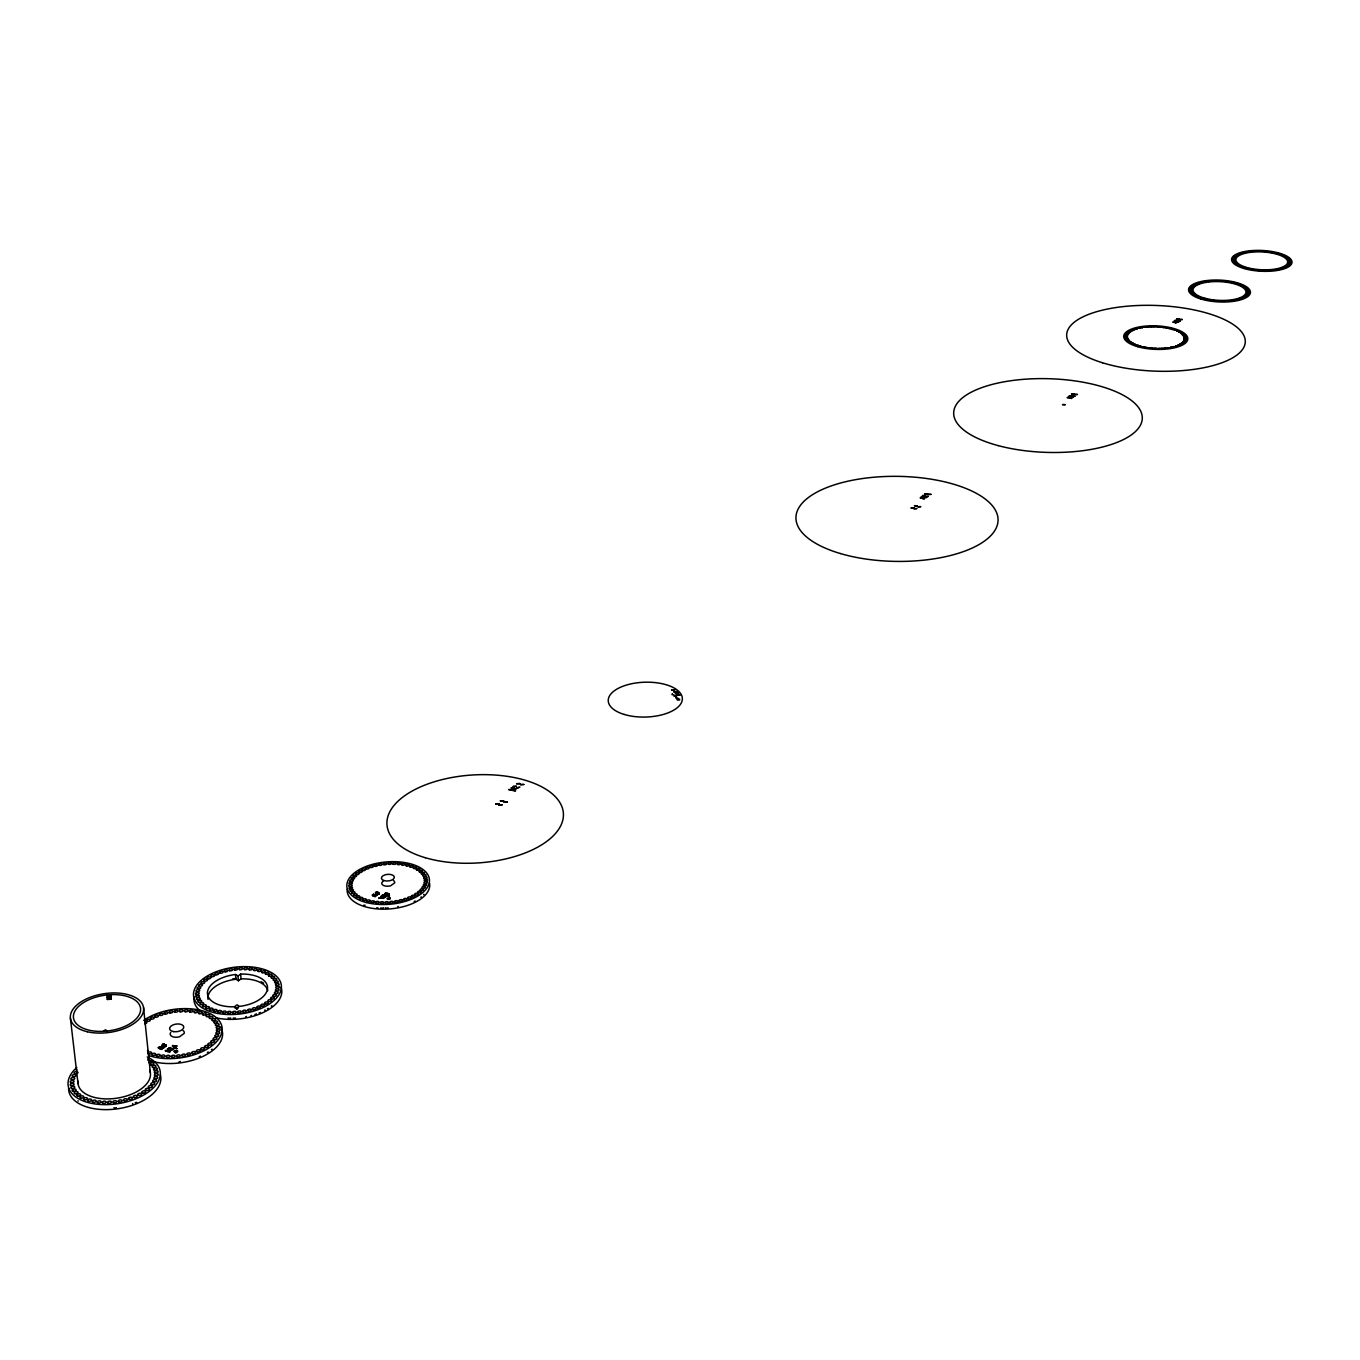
<?xml version="1.0" encoding="UTF-8"?>
<svg xmlns="http://www.w3.org/2000/svg" width="1360" height="1360" viewBox="0 0 1360 1360"><rect width="100%" height="100%" fill="white"/><g stroke="black" fill="none" stroke-linecap="round" stroke-linejoin="round"><path stroke-width="1.5" d="M384.999 893.962C386.665 890.222 390.983 896.563 387.651 894.302L385.084 894.438M922.335 498.44C929.73 500.055 914.855 496.655 922.25 498.27M176.766 1046.027L175.151 1047.795L176.834 1046.078L172.584 1045.551L175.253 1046.707M377.417 892.143L379.083 893.86L377.417 892.143L375.377 893.061L378.386 893.843L377.077 892.075M374.459 896.002C368.016 894.71 379.304 893.452 374.697 896.665M383.265 895.101L383.52 896.325L381.65 896.546L383.639 895.186L384.455 897.566L386.07 895.203L386.971 895.815M166.107 1046.129L162.775 1045.755L163.863 1044.599L165.563 1046.52L166.243 1045.245L162.792 1044.293L162.18 1045.738L164.22 1046.86L163.183 1047.574M381.293 896.308L383.316 898.45L381.089 896.223L382.534 898.331L379.508 897.923M161.874 1047.183C164.05 1050.787 161.075 1045.007 159.222 1048.033M162.367 1048.815C160.072 1046.656 161.007 1048.713 160.718 1049.206M170.731 1049.206L168.623 1048.458M382.228 896.631L382.228 895.339M169.167 1049.359L170.17 1047.625L171.581 1049.393C175.423 1048.016 169.881 1049.988 168.827 1048.73M169.082 1049.444L170.442 1048.118L171.632 1049.784L174.386 1047.829L173.298 1047.863M385.951 895.305L386.937 895.356M376.567 894.37L377.468 894.455L376.516 895.101M174.403 1048.407L173.298 1048.458L174.318 1047.744M170.782 1032.444L170.323 1033.209A7.123 3.842 -7.9 0 0 172.55 1036.677A7.123 3.842 -7.9 0 0 179.486 1036.779L184.161 1033.413A7.123 3.842 -7.9 0 0 183.141 1030.625M1175.72 320.858L1174.989 320.263L1177.335 320.416L1173.867 321.249L1175.686 323.102L1178.355 321.521M374.663 894.693C374.221 897.6 370.668 895.101 373.422 894.2M379.083 893.86L378.471 892.483M1069.606 397.766L1067.124 397.579L1071.68 397.732M1069.708 397.902L1071.714 398.531L1071.119 396.899L1073.601 397.069L1071.544 397.494M159.171 1047.54C162.52 1044.922 154.921 1048.917 160.225 1048.067M386.053 895.968L384.557 896.988L386.223 895.118L386.563 896.07M378.964 898.314L382.517 897.872M165.393 1050.702C176.613 1056.023 162.86 1044.225 169.252 1050.855C172.006 1054.068 164.339 1046.061 169.303 1051.348L165.393 1050.702L169.626 1051.314M512.108 790.075C500.038 788.069 524.229 792.319 512.159 790.313M169.252 1047.897L168.64 1049.325M162.639 1048.135L160.718 1049.274M388.773 899.402C393.975 897.923 381.973 899.623 390.269 898.399M381.123 896.682L382.534 898.331M236.793 1009.409L238.459 1007.641M175.831 1052.64C179.775 1047.999 175.644 1056.176 174.097 1051.127L177.599 1050.787M165.478 1045.976L162.843 1044.888L165.393 1045.245M383.129 881.093L381.803 882.759A6.511 3.332 -4.8 0 0 384.183 885.717A6.511 3.332 -4.8 0 0 390.609 885.802L394.638 882.929A6.511 3.332 -4.8 0 0 393.414 880.532M381.65 896.546L383.282 895.577L384.472 896.648M376.873 893.724L378.981 892.755M373.541 895.271L373.626 896.172M208.046 999.447A30.192 16.116 -7 0 1 232.9 979.693L235.926 979.251L238.442 980.764L241.06 978.86L244.069 978.843A30.192 16.116 -7 0 1 267.767 990.76M238.017 976.004L240.635 974.1L243.644 974.066A30.226 16.082 -7 0 1 267.546 988.091A30.226 16.082 -7 0 1 242.675 1005.924L239.598 1006.366L237.048 1004.819L234.379 1006.774L231.319 1006.808A30.226 16.082 -7 0 1 207.434 992.732A30.226 16.082 -7 0 1 232.475 974.933L235.501 974.491L238.017 976.004L238.442 980.764M384.523 896.529L385.628 895.798M387.192 894.693L387.651 894.302M176.528 1045.925L175.831 1046.282M389.062 893.826L387.277 895.203M389.113 894.268L388.161 893.945M173.366 1049.121L171.343 1050.447L170.561 1048.509M103.224 1031.339L105.4 1029.792L107.304 1031.016A33.864 17.918 -8.5 0 0 140.556 1010.378A33.864 17.918 -8.5 0 0 110.908 994.653L106.743 994.976A33.864 17.918 -8.5 0 0 73.44 1015.597A33.864 17.918 -8.5 0 0 103.139 1031.339L107.389 1031.016M108.698 996.149L110.823 994.653L111.333 999.158L108.97 998.648L108.698 996.149L106.811 994.976L107.321 999.481L111.112 997.169M1175.125 322.456L1172.762 322.167L1174.394 321.844M1175.244 322.575L1178.797 322.065L1178.134 321.351M382.908 898.246L378.93 897.838M160.667 1048.73L161.279 1047.659M165.733 1050.447L165.614 1051.348M672.35 693.617L671.959 694.637L673.761 694.875M676.481 696.388L674.033 696.218L675.087 695.147M676.583 696.966L675.665 697.918L678.028 698.224M374.68 895.169L373.439 895.679M677.994 698.819C673.999 700.128 681.955 700.944 679.167 698.887M177.667 1051.399L174.097 1051.127M235.042 1007.964L238.408 1007.046M387.022 898.11L390.218 897.821M107.321 999.481L111.333 999.158M377.842 893.503L376.04 892.687L377.757 894.387M384.353 897.549L383.622 896.036L384.2 897.515M165.937 1050.379L169.252 1050.855M1174.683 321.725L1176.247 321.521L1175.499 320.926M1070.371 395.981C1076.389 394.026 1064.149 397.953 1070.133 396.049M375.445 892.585L377.196 895.203M381.803 896.172L383.656 896.512M159.766 1048.798L158.253 1047.574M516.919 788.069C527.357 784.261 506.668 792.183 517.089 788.375M107.1 997.475L108.97 998.648M234.991 1007.369L236.742 1008.814M162.911 1045.466L162.792 1044.293M383.945 897.345L383.724 896.291M70.397 1018.164L78.03 1083.648M143.531 1007.522L150.365 1072.785M164.441 1044.174L164.662 1045.347M164.73 1045.755L164.611 1046.724M164.084 1044.106L164.254 1045.194M164.288 1045.67L164.22 1047.455M163.744 1044.072L163.625 1045.041M163.693 1045.466L163.897 1047.676M163.421 1044.106L163.404 1045.058M163.591 1046.622L163.744 1047.727M163.115 1044.174L163.268 1045.755M163.438 1046.673L163.574 1047.727M162.503 1047.489L162.639 1048.458M162.112 1044.888L162.316 1045.908M161.398 1047.132L161.585 1049.308M161.143 1047.149L161.33 1048.152M160.905 1047.217L161.075 1048.169M161.211 1048.509L161.245 1049.444M160.65 1047.302L160.786 1048.254M160.412 1047.421L160.463 1048.441M160.174 1047.591L160.242 1048.628M160.004 1047.693L159.936 1048.832M173.944 1047.591L174.08 1048.645M173.774 1047.591L173.91 1048.696M173.179 1045.721L173.162 1046.35M173.604 1047.642L173.536 1048.628M172.584 1045.551L172.397 1046.197M171.292 1048.084L171.292 1049.954M170.17 1047.625L170.459 1048.866M169.949 1047.642L170.102 1048.73M169.728 1047.693L169.694 1048.781M169.49 1047.778L169.507 1048.883M168.776 1048.254L168.895 1049.427M166.056 1044.888L166.243 1045.925M164.968 1044.99L165.257 1046.639M164.9 1045.772L164.934 1046.707M240.635 974.1L241.06 978.86M235.501 974.491L235.926 979.251M378.131 892.347L378.352 894.302M377.978 892.84L378.063 894.353M377.417 893.435L377.468 894.999M376.771 892.058L376.941 892.976M376.839 893.248L377.043 895.237L376.72 894.285M376.465 892.075L376.686 892.942M376.176 892.143L376.397 894.098M375.904 892.245L376.057 893.962M375.785 894.88L375.87 896.155M375.326 894.71L375.445 896.478M375.105 894.676L375.207 896.58M374.884 894.676L374.867 895.594M374.221 894.829L374.357 895.696M374 894.931L374.085 895.849M373.558 894.251L373.745 896.121M386.733 895.135L386.699 896.019M385.509 893.044L385.424 894.54M385.254 893.18L385.322 894.523M384.438 896.189L384.54 897.549M383.061 895.101L383.197 896.138M382.857 895.118L383.027 896.104M382.636 895.169L382.5 896.223M382.041 895.458L382.143 896.716M381.82 895.628L381.837 896.648M77.996 1072.36A1.989 1.071 -9.2 0 1 75.871 1073.771A1.989 1.071 -9.2 0 1 74.154 1072.615A1.989 1.071 -9.2 0 1 76.874 1071.595M76.84 1070.524A1.972 1.071 -9.2 0 1 76.925 1069.436M147.254 1057.026A46.58 25.432 -8.9 0 1 148.24 1092.131A46.58 25.432 -8.9 0 1 84.966 1101.566A46.58 25.432 -8.9 0 1 76.823 1067.532M148.733 1060.766A1.955 1.071 -8.4 0 1 151.283 1061.446A1.955 1.071 -8.4 0 1 148.954 1062.806M147.645 1058.879A1.955 1.071 -8.4 0 1 147.781 1060.171M149.702 1070.354A36.584 19.975 -8.9 0 1 116.909 1098.183A36.584 19.975 -8.9 0 1 78.03 1081.115M136.731 1102.297A1.989 1.105 -8.8 0 1 135.235 1102.569M132.804 1103.504A1.989 1.105 -8.9 0 1 132.532 1103.793M116.365 1107.635A2.006 1.105 -9.1 0 1 113.951 1107.737M78.336 1101.005A2.006 1.105 -9.4 0 1 77.911 1100.886M160.361 1074.672A46.546 25.466 -8.9 0 1 118.167 1108.706A46.546 25.466 -8.9 0 1 68.578 1088.476M143.735 1020.357A45.339 24.446 -7.9 0 1 206.601 1012.129A45.339 24.446 -7.9 0 1 211.837 1045.925A45.339 24.446 -7.9 0 1 149.209 1055.683M144.755 1021.717A1.921 1.02 -8.1 0 1 146.88 1022.533A1.921 1.02 -8.1 0 1 144.687 1023.774M147.492 1050.464A1.955 1.054 -8.3 0 1 147.628 1051.739M200.379 1056.057A1.938 1.054 -7.8 0 1 199.223 1056.686M180.302 1061.412A1.955 1.071 -8.1 0 1 178.959 1061.888M208.233 1052.011A1.938 1.054 -7.7 0 1 207.366 1052.368M212.041 1049.155A1.938 1.054 -7.6 0 1 211.446 1049.648M220.711 1027.208A45.305 24.497 -7.9 0 1 203.677 1056.04A45.305 24.497 -7.9 0 1 151.249 1061.055M232.662 978.962A31.637 16.881 -7 0 1 236.555 978.401M261.137 981.75A31.637 16.881 -7 0 1 263.602 983.195M281.078 987.326A44.149 23.562 -7 0 1 263.177 1012.537A44.149 23.562 -7 0 1 215.866 1017.807M200.175 1010.82A44.149 23.562 -7 0 1 194.14 996.999M271.881 1005.601A1.887 1.02 -6.7 0 1 271.303 1006.077M230.69 1017.994A1.904 1.02 -7.2 0 1 228.072 1017.926M268.243 1008.355A1.887 1.02 -6.7 0 1 267.41 1008.695M265.03 1009.885A1.887 1.02 -6.8 0 1 264.673 1010.412M256.309 1013.778A1.887 1.02 -6.9 0 1 254.847 1014.543M251.464 1015.291A1.887 1.02 -7 0 1 250.801 1015.733M260.389 1012.469A1.887 1.02 -6.9 0 1 259.08 1012.894M246.381 1016.481A1.904 1.02 -7 0 1 245.633 1016.889M235.501 1018.028A1.904 1.02 -7.2 0 1 233.257 1017.977M377.978 907.851A1.785 0.918 -5 0 1 376.635 907.817M388.195 907.8A1.785 0.918 -4.9 0 1 385.407 907.732M398.191 906.355A1.785 0.918 -4.8 0 1 397.681 906.797M383.588 907.749A1.785 0.918 -5 0 1 380.783 907.868M365.126 905.233A1.785 0.918 -5.1 0 1 363.834 905.114M429.539 883.099A41.412 21.267 -4.8 0 1 389.385 908.956A41.412 21.267 -4.8 0 1 347.191 889.168M423.827 894.251A1.768 0.918 -4.5 0 1 423.64 894.727M421.328 896.869A1.768 0.918 -4.5 0 1 420.801 897.277M415.038 900.932A1.768 0.918 -4.6 0 1 414.154 901.51M1192.329 288.541L1189.949 288.456L1192.329 288.541M1245.896 252.467L1243.584 252.365L1245.896 252.467M1168.376 327.947L1165.945 327.862L1168.376 327.947M1133.492 343.332L1131.027 343.247L1133.492 343.332M1245.76 267.716L1243.431 267.614L1245.76 267.716M1247.018 296.038L1244.621 296.038L1247.018 296.038M1266.806 251.481L1264.511 251.464L1266.806 251.481M1184.458 334.509L1182.01 334.526L1184.458 334.509M1203.532 282.234L1201.169 282.234L1203.532 282.234M1160.42 348.5L1157.938 348.517L1160.42 348.5M930.971 494.36L928.234 494.445L930.971 494.36M1202.869 298.214L1200.472 298.231L1202.869 298.214M1273.181 270.266L1270.835 270.249L1273.181 270.266M928.132 496.4L925.378 496.485L928.132 496.4M926.602 497.488L923.865 497.42L926.602 497.488M927.554 493.731L924.817 493.816L927.554 493.731M1127.78 334.934L1125.332 334.968L1127.78 334.934M923.814 496.791L921.077 496.876L925.106 495.516L922.556 495.465L923.814 496.791M1285.421 256.088L1283.109 256.088L1285.421 256.088M920.635 506.668L917.864 506.753L920.635 506.668M917.269 505.767L914.515 505.716L917.269 505.767M916.708 508.589L913.937 508.691L916.708 508.589M1224.986 281.197L1222.623 281.18L1224.986 281.197M913.937 507.858L911.166 507.943L913.937 507.858M1235.118 260.695L1232.789 260.678L1235.118 260.695M1183.999 342.975L1181.517 342.975L1183.999 342.975M678.606 693.277L675.478 693.481L678.606 693.277M1230.868 300.883L1228.471 300.764L1230.868 300.883M1139.714 328.168L1137.266 328.185L1139.714 328.168M1243.89 286.042L1241.527 286.025L1243.89 286.042M1290.538 263.602L1288.209 263.585L1290.538 263.704M1138.201 345.321L1135.719 345.321L1138.201 345.321M1192.21 290.853L1189.83 290.853L1192.21 290.853M1241.34 253.793L1239.028 253.776L1241.34 253.793M1161.967 327.046L1159.519 327.046L1161.967 327.046M674.713 689.86L671.585 690.03L674.713 689.86M1251.251 269.11L1248.905 269.093L1251.251 269.11M1248.871 293.913L1246.491 293.879L1248.871 293.913M1167.033 348.177L1164.551 348.16L1167.033 348.177M1181.279 332.248L1178.814 332.231L1181.279 332.248M1260.482 251.158L1258.187 251.022L1260.482 251.158M1198.823 283.628L1196.46 283.611L1198.823 283.628M1208.445 299.676L1206.048 299.659L1208.445 299.676M1278.842 269.484L1276.513 269.331L1278.842 269.484M1127.542 337.416L1125.094 337.297L1127.542 337.416M1281.103 254.32L1278.791 254.184L1281.103 254.32M1218.526 280.857L1216.18 280.721L1218.526 280.857M1236.529 262.905L1234.2 262.871L1236.529 262.905M1186.039 340.697L1183.557 340.663L1186.039 340.697M1236.699 300.067L1234.302 300.033L1236.699 300.067M1134.767 329.664L1132.319 329.647L1134.767 329.664M1143.896 346.885L1141.397 346.851L1143.896 346.885M1239.521 284.172L1237.141 284.138L1239.521 284.172M1290.861 261.443L1288.515 261.375L1290.861 261.443M1193.587 293.182L1191.207 293.029L1193.587 293.182M1257.354 270.079L1255.025 269.909L1257.354 270.079M1155.286 326.706L1152.838 326.672L1155.286 326.706M1237.889 255.493L1235.56 255.459L1237.889 255.493M1173.119 347.293L1170.62 347.259L1173.119 347.293M1249.262 291.635L1246.882 291.584L1249.262 291.635M1176.842 330.259L1174.411 330.089L1176.842 330.259M1214.667 300.696L1212.287 300.526L1214.667 300.696M1128.851 339.915L1126.369 339.881L1128.851 339.915M1195.236 285.413L1192.856 285.362L1195.236 285.413M1254.294 251.345L1251.999 251.175L1254.294 251.345M1283.67 268.243L1281.324 268.175L1283.67 268.243M1186.549 338.249L1184.084 338.181L1186.549 338.249M1239.317 265.03L1237.005 264.86L1239.317 265.03M1275.85 252.892L1273.555 252.722L1275.85 252.892M1212.168 281.044L1209.788 280.993L1212.168 281.044M1241.68 298.775L1239.317 298.588L1241.68 298.775M1150.288 347.973L1147.789 347.905L1150.288 347.973M523.821 784.482L520.523 784.618L523.821 784.482M519.945 783.581L516.63 783.717L519.945 783.581M514.471 787.95L511.156 788.069L514.471 787.95M516.494 786.335L513.179 786.471L516.494 786.335M1130.959 331.585L1128.494 331.534L1130.959 331.585M507.416 802.077L504.067 802.213L507.416 802.077M502.078 804.848L498.729 804.984L502.078 804.848M503.676 800.802L500.344 800.938L503.676 800.802M499.001 803.794L495.652 803.913L499.001 803.794M1196.375 295.409L1193.995 295.222L1196.375 295.409M1234.183 282.676L1231.837 282.489L1234.183 282.676M1289.705 259.233L1287.41 259.063L1289.705 259.233M1263.763 270.555L1261.434 270.368L1263.763 270.555M1148.707 326.91L1146.242 326.842L1148.707 326.91M1178.355 345.899L1175.856 345.831L1178.355 345.899M1235.73 257.482L1233.384 257.397L1235.73 257.482M1248.174 289.34L1245.777 289.255L1248.174 289.34M1221.212 301.189L1218.798 301.121L1221.212 301.189M1131.605 342.295L1129.123 342.227L1131.605 342.295M1171.402 328.644L1168.954 328.559L1171.402 328.644M1192.941 287.487L1190.595 287.3L1192.941 287.487M1287.41 266.611L1285.064 266.526L1287.41 266.611M1248.531 252.008L1246.202 251.923L1248.531 252.008M679.83 695.249L676.685 695.266L679.83 695.249M1185.529 335.784L1183.064 335.699L1185.529 335.784M1243.346 266.934L1241.034 266.73L1243.346 266.934M1157.037 348.5L1154.572 348.296L1157.037 348.5M1245.573 297.075L1243.193 296.871L1245.573 297.075M1206.252 281.758L1203.872 281.673L1206.252 281.758M1269.934 251.872L1267.639 251.668L1269.934 251.872M1128.477 333.795L1126.012 333.727L1128.477 333.795M676.889 691.594L673.795 691.781L676.889 691.594M1200.438 297.398L1198.024 297.296L1200.438 297.398M1065.135 404.685L1062.551 404.6L1065.135 404.685M1270.121 270.521L1267.809 270.317L1270.121 270.521M1228.165 281.605L1225.785 281.503L1228.165 281.605M1182.452 344.08L1180.004 343.859L1182.452 344.08M1287.189 257.142L1284.843 257.023L1287.189 257.142M1142.536 327.658L1140.088 327.556L1142.536 327.658M1234.965 259.624L1232.619 259.539L1234.965 259.624M1135.719 344.437L1133.22 344.335L1135.719 344.437M1227.723 301.172L1225.36 300.951L1227.723 301.172M1245.658 287.13L1243.312 286.909L1245.658 287.13M1165.231 327.488L1162.8 327.505L1165.231 327.488M1192.091 289.748L1189.694 289.646L1192.091 289.748M1289.858 264.707L1287.512 264.588L1289.858 264.707M1163.786 348.466L1161.287 348.347L1163.786 348.466M1243.499 253.13L1241.204 253.13L1243.499 253.13M1183.047 333.404L1180.565 333.285L1183.047 333.404M1248.412 268.515L1246.066 268.396L1248.412 268.515M1248.14 295.052L1245.76 295.052L1248.14 295.052M1127.474 336.226L1125.043 336.226L1127.474 336.226M1198.738 282.71L1201.067 282.931L1198.738 282.71M1205.555 299.064L1203.192 299.047L1205.555 299.064M1263.661 251.311L1261.332 251.192L1263.661 251.311M1185.206 341.921L1182.724 341.785L1185.206 341.921M1276.105 269.977L1273.776 269.96L1276.105 269.977M1221.773 281.01L1219.427 280.993L1221.773 281.01M1137.113 328.916L1134.665 328.797L1137.113 328.916M1283.398 255.221L1281.069 255.085L1283.398 255.221M1140.938 346.222L1138.456 346.086L1140.938 346.222M1235.645 261.851L1233.333 261.834L1235.645 261.851M1233.877 300.594L1231.497 300.577L1233.877 300.594M1241.85 285.124L1239.47 284.988L1241.85 285.124M1156.238 326.621L1158.635 326.859L1156.238 326.621M1192.72 292.077L1190.357 292.06L1192.72 292.077M1170.161 347.871L1167.679 347.718L1170.161 347.871M1290.878 262.582L1288.549 262.446L1290.878 262.582M1254.243 269.705L1251.914 269.671L1254.243 269.705M1179.205 331.262L1176.74 331.126L1179.205 331.262M1239.47 254.66L1237.158 254.626L1239.47 254.66M1249.262 292.842L1246.865 292.689L1249.262 292.842M1125.604 338.47L1128.001 338.725L1125.604 338.47M1211.488 300.305L1209.091 300.152L1211.488 300.305M1196.868 284.529L1194.505 284.393L1196.868 284.529M1186.481 339.541L1184.016 339.371L1186.481 339.541M1257.354 251.243L1255.059 251.192L1257.354 251.243M1281.392 268.957L1279.046 268.906L1281.392 268.957M1144.593 347.276L1147.024 347.548L1144.593 347.276M1132.71 330.633L1130.245 330.48L1132.71 330.633M1215.313 280.942L1212.95 280.789L1215.313 280.942M1236.971 299.251L1239.317 299.523L1236.971 299.251M1180.055 321.096L1177.624 320.943L1180.055 321.096M1182.265 319.515L1179.851 319.481L1182.265 319.515M1237.753 264.044L1235.441 263.993L1237.753 264.044M1179.154 319.022L1176.723 318.869L1179.154 319.022M1278.57 253.606L1276.275 253.555L1278.57 253.606M1194.794 294.372L1192.431 294.321L1194.794 294.372M1151.954 326.791L1149.523 326.621L1151.954 326.791M1236.954 283.424L1234.591 283.271L1236.954 283.424M1175.856 346.715L1173.391 346.664L1175.856 346.715M1288.192 260.117L1290.453 260.389L1288.192 260.117M1260.55 270.436L1258.204 270.368L1260.55 270.436M1077.392 394.485L1074.842 394.434L1077.392 394.485M1074.145 393.941L1071.578 393.754L1074.145 393.941M1074.927 396.253L1072.377 396.202L1074.927 396.253M1127.644 340.901L1130.041 341.19L1127.797 340.799M1174.224 329.46L1171.793 329.392L1174.224 329.46M1234.37 256.241L1236.631 256.513L1234.37 256.241M1248.905 290.53L1246.508 290.36L1248.905 290.53M1217.914 301.07L1215.534 301.002L1217.914 301.07M1193.91 286.467L1191.547 286.297L1193.91 286.467M1183.846 336.77L1186.226 337.076L1183.846 336.77M1153.62 348.364L1151.138 348.177L1153.62 348.364M1283.415 267.24L1285.693 267.529L1283.415 267.24M1251.336 251.668L1249.024 251.498L1251.336 251.668M1129.531 332.724L1127.083 332.656L1129.531 332.724M1243.771 298.027L1241.391 297.942L1243.771 298.027M1241.187 266.067L1238.858 265.88L1241.187 266.067M1206.847 281.112L1209.125 281.401L1206.847 281.112M1272.943 252.382L1270.648 252.297L1272.943 252.382M1198.245 296.48L1195.848 296.293L1198.245 296.48M1180.548 345.1L1178.066 344.896L1180.548 345.1M1143.182 326.961L1145.545 327.267L1143.182 326.961M1228.947 281.843L1231.242 282.132L1228.947 281.843M1266.959 270.657L1264.63 270.555L1266.959 270.657M1288.6 258.213L1286.288 258.026L1288.6 258.213M1224.493 301.308L1222.096 301.206L1224.493 301.308M1232.908 258.298L1235.152 258.587L1232.908 258.298M1247.069 288.269L1244.706 288.167L1247.069 288.269M388.008 895.73L389.453 895.968L388.008 895.73M1288.787 265.744L1286.458 265.642L1288.787 265.744M175.44 1048.356L176.987 1048.645L175.44 1048.356M71.026 1082.628A1.989 1.088 -9.3 0 0 74.086 1081.438A1.989 1.088 -9.3 0 0 71.247 1080.724A1.989 1.088 -9.3 0 0 71.026 1082.628M71.247 1085.62A1.989 1.088 -9.4 0 0 74.086 1084.243A1.989 1.088 -9.4 0 0 71.026 1083.75A1.989 1.088 -9.4 0 0 71.247 1085.62M73.032 1076.644A1.989 1.071 -9.3 0 0 76.058 1075.437A1.989 1.071 -9.3 0 0 73.202 1074.757A1.989 1.071 -9.3 0 0 73.032 1076.644M71.927 1079.687A1.989 1.071 -9.3 0 0 74.749 1078.293A1.989 1.071 -9.3 0 0 71.672 1077.834A1.989 1.071 -9.3 0 0 71.927 1079.687M71.689 1088.425A1.989 1.088 -9.4 0 0 74.766 1087.252A1.989 1.088 -9.4 0 0 71.927 1086.504A1.989 1.088 -9.4 0 0 71.689 1088.425M154.377 1070.099A1.972 1.071 -8.4 0 0 157.386 1068.943A1.972 1.071 -8.4 0 0 154.547 1068.212A1.972 1.071 -8.4 0 0 154.377 1070.099M150.892 1064.965A1.955 1.071 -8.4 0 0 153.918 1063.826A1.955 1.071 -8.4 0 0 151.096 1063.078A1.955 1.071 -8.4 0 0 150.892 1064.965M154.955 1072.853A1.972 1.071 -8.4 0 0 158.134 1071.901A1.972 1.071 -8.4 0 0 155.55 1070.949A1.972 1.071 -8.4 0 0 154.955 1072.853M74.97 1093.678A2.006 1.088 -9.4 0 0 78.064 1092.505A2.006 1.088 -9.4 0 0 75.242 1091.74A2.006 1.088 -9.4 0 0 74.97 1093.678M153.17 1067.481A1.955 1.071 -8.4 0 0 155.958 1066.155A1.955 1.071 -8.4 0 0 152.915 1065.645A1.955 1.071 -8.4 0 0 153.17 1067.481M73.236 1091.196A2.006 1.088 -9.4 0 0 76.109 1089.819A2.006 1.088 -9.4 0 0 73.049 1089.309A2.006 1.088 -9.4 0 0 73.236 1091.196M77.758 1096.041A2.006 1.088 -9.4 0 0 80.665 1094.681A2.006 1.088 -9.4 0 0 77.605 1094.137A2.006 1.088 -9.4 0 0 77.758 1096.041M103.207 1103.385A2.006 1.105 -9.2 0 0 106.165 1102.059A2.006 1.105 -9.2 0 0 103.139 1101.464A2.006 1.105 -9.2 0 0 103.207 1103.385M97.886 1102.994A2.006 1.105 -9.2 0 0 101.031 1101.872A2.006 1.105 -9.2 0 0 98.26 1101.039A2.006 1.105 -9.2 0 0 97.886 1102.994M84.575 1099.832A2.006 1.105 -9.3 0 0 87.499 1098.489A2.006 1.105 -9.3 0 0 84.456 1097.928A2.006 1.105 -9.3 0 0 84.575 1099.832M93.245 1102.348A2.006 1.105 -9.3 0 0 96.186 1101.005A2.006 1.105 -9.3 0 0 93.16 1100.427A2.006 1.105 -9.3 0 0 93.245 1102.348M88.502 1101.209A2.006 1.105 -9.3 0 0 91.63 1100.07A2.006 1.105 -9.3 0 0 88.842 1099.254A2.006 1.105 -9.3 0 0 88.502 1101.209M80.699 1098.03A2.006 1.105 -9.4 0 0 83.81 1096.874A2.006 1.105 -9.4 0 0 81.005 1096.092A2.006 1.105 -9.4 0 0 80.699 1098.03M155.295 1075.845A1.972 1.088 -8.4 0 0 158.287 1074.655A1.972 1.088 -8.4 0 0 155.414 1073.941A1.972 1.088 -8.4 0 0 155.295 1075.845M154.547 1078.769A1.972 1.088 -8.4 0 0 157.726 1077.783A1.972 1.088 -8.4 0 0 155.108 1076.848A1.972 1.088 -8.4 0 0 154.547 1078.769M153.561 1081.829A1.972 1.088 -8.5 0 0 156.553 1080.622A1.972 1.088 -8.5 0 0 153.663 1079.925A1.972 1.088 -8.5 0 0 153.561 1081.829M151.521 1084.736A1.972 1.088 -8.5 0 0 154.7 1083.733A1.972 1.088 -8.5 0 0 152.048 1082.798A1.972 1.088 -8.5 0 0 151.521 1084.736M149.277 1087.694A1.989 1.088 -8.6 0 0 152.269 1086.453A1.989 1.088 -8.6 0 0 149.345 1085.773A1.989 1.088 -8.6 0 0 149.277 1087.694M146.047 1090.397A1.989 1.088 -8.6 0 0 149.226 1089.36A1.989 1.088 -8.6 0 0 146.54 1088.442A1.989 1.088 -8.6 0 0 146.047 1090.397M108.256 1103.283A2.006 1.105 -9.1 0 0 111.418 1102.161A2.006 1.105 -9.1 0 0 108.647 1101.311A2.006 1.105 -9.1 0 0 108.256 1103.283M113.815 1102.892A2.006 1.105 -9.1 0 0 116.773 1101.583A2.006 1.105 -9.1 0 0 113.781 1100.971A2.006 1.105 -9.1 0 0 113.815 1102.892M118.932 1102.025A2.006 1.105 -9 0 0 122.094 1100.92A2.006 1.105 -9 0 0 119.357 1100.07A2.006 1.105 -9 0 0 118.932 1102.025M124.389 1100.903A2.006 1.105 -8.9 0 0 127.347 1099.611A2.006 1.105 -8.9 0 0 124.372 1098.982A2.006 1.105 -8.9 0 0 124.389 1100.903M129.217 1099.322A2.006 1.105 -8.9 0 0 132.396 1098.251A2.006 1.105 -8.9 0 0 129.676 1097.367A2.006 1.105 -8.9 0 0 129.217 1099.322M134.232 1097.537A1.989 1.105 -8.8 0 0 137.19 1096.262A1.989 1.105 -8.8 0 0 134.232 1095.616A1.989 1.105 -8.8 0 0 134.232 1097.537M138.448 1095.361A1.989 1.105 -8.7 0 0 141.627 1094.307A1.989 1.105 -8.7 0 0 138.924 1093.406A1.989 1.105 -8.7 0 0 138.448 1095.361M142.698 1093.049A1.989 1.105 -8.7 0 0 145.673 1091.791A1.989 1.105 -8.7 0 0 142.732 1091.128A1.989 1.105 -8.7 0 0 142.698 1093.049M87.312 1031.747A36.941 19.533 -8.5 0 0 143.616 1009.987A36.941 19.533 -8.5 0 0 90.049 997.373A36.941 19.533 -8.5 0 0 87.312 1031.747M212.636 1020.646A1.904 1.02 -7.4 0 0 215.56 1019.558A1.904 1.02 -7.4 0 0 212.789 1018.844A1.904 1.02 -7.4 0 0 212.636 1020.646M214.506 1022.958A1.904 1.037 -7.4 0 0 217.6 1022.057A1.904 1.037 -7.4 0 0 215.067 1021.139A1.904 1.037 -7.4 0 0 214.506 1022.958M209.797 1018.436A1.904 1.02 -7.4 0 0 212.891 1017.552A1.904 1.02 -7.4 0 0 210.392 1016.634A1.904 1.02 -7.4 0 0 209.797 1018.436M201.365 1049.75A1.938 1.054 -7.7 0 0 204.425 1048.73A1.938 1.054 -7.7 0 0 201.756 1047.88A1.938 1.054 -7.7 0 0 201.365 1049.75M197.285 1051.841A1.938 1.054 -7.8 0 0 200.158 1050.617A1.938 1.054 -7.8 0 0 197.234 1049.988A1.938 1.054 -7.8 0 0 197.285 1051.841M187.765 1055.054A1.955 1.054 -7.9 0 0 190.621 1053.813A1.955 1.054 -7.9 0 0 187.697 1053.201A1.955 1.054 -7.9 0 0 187.765 1055.054M182.461 1056.125A1.955 1.071 -8 0 0 185.521 1055.071A1.955 1.071 -8 0 0 182.818 1054.238A1.955 1.071 -8 0 0 182.461 1056.125M205.445 1047.523A1.938 1.054 -7.7 0 0 208.318 1046.333A1.938 1.054 -7.7 0 0 205.428 1045.687A1.938 1.054 -7.7 0 0 205.445 1047.523M172.057 1057.315A1.955 1.071 -8.1 0 0 175.117 1056.244A1.955 1.071 -8.1 0 0 172.397 1055.445A1.955 1.071 -8.1 0 0 172.057 1057.315M192.44 1053.541A1.938 1.054 -7.8 0 0 195.517 1052.504A1.938 1.054 -7.8 0 0 192.831 1051.671A1.938 1.054 -7.8 0 0 192.44 1053.541M203.405 1015.036A1.904 1.02 -7.5 0 0 206.125 1013.778A1.904 1.02 -7.5 0 0 203.184 1013.268A1.904 1.02 -7.5 0 0 203.405 1015.036M208.641 1044.99A1.938 1.054 -7.6 0 0 211.718 1044.004A1.938 1.054 -7.6 0 0 209.066 1043.137A1.938 1.054 -7.6 0 0 208.641 1044.99M199.138 1013.659A1.904 1.02 -7.5 0 0 202.079 1012.605A1.904 1.02 -7.5 0 0 199.359 1011.874A1.904 1.02 -7.5 0 0 199.138 1013.659M194.939 1012.724A1.904 1.02 -7.5 0 0 197.676 1011.5A1.904 1.02 -7.5 0 0 194.752 1010.973A1.904 1.02 -7.5 0 0 194.939 1012.724M190.026 1012.027A1.904 1.02 -7.6 0 0 192.984 1010.973A1.904 1.02 -7.6 0 0 190.298 1010.225A1.904 1.02 -7.6 0 0 190.026 1012.027M185.334 1011.755A1.904 1.02 -7.6 0 0 188.088 1010.548A1.904 1.02 -7.6 0 0 185.181 1010.004A1.904 1.02 -7.6 0 0 185.334 1011.755M180.064 1011.755A1.904 1.02 -7.7 0 0 183.056 1010.735A1.904 1.02 -7.7 0 0 180.37 1009.953A1.904 1.02 -7.7 0 0 180.064 1011.755M175.168 1012.197A1.904 1.02 -7.7 0 0 177.956 1011.007A1.904 1.02 -7.7 0 0 175.066 1010.446A1.904 1.02 -7.7 0 0 175.168 1012.197M169.847 1012.894A1.904 1.02 -7.8 0 0 172.856 1011.891A1.904 1.02 -7.8 0 0 170.204 1011.092A1.904 1.02 -7.8 0 0 169.847 1012.894M165.053 1014.016A1.904 1.02 -7.9 0 0 167.875 1012.826A1.904 1.02 -7.9 0 0 165.002 1012.248A1.904 1.02 -7.9 0 0 165.053 1014.016M160.004 1015.359A1.904 1.02 -7.9 0 0 163.03 1014.373A1.904 1.02 -7.9 0 0 160.412 1013.557A1.904 1.02 -7.9 0 0 160.004 1015.359M155.618 1017.11A1.921 1.02 -8 0 0 158.474 1015.937A1.921 1.02 -8 0 0 155.618 1015.325A1.921 1.02 -8 0 0 155.618 1017.11M151.13 1019.014A1.921 1.02 -8 0 0 154.19 1018.045A1.921 1.02 -8 0 0 151.589 1017.212A1.921 1.02 -8 0 0 151.13 1019.014M147.441 1021.292A1.921 1.02 -8.1 0 0 150.331 1020.119A1.921 1.02 -8.1 0 0 147.475 1019.49A1.921 1.02 -8.1 0 0 147.441 1021.292M148.801 1054.034A1.955 1.054 -8.3 0 0 151.606 1052.725A1.955 1.054 -8.3 0 0 148.631 1052.198A1.955 1.054 -8.3 0 0 148.801 1054.034M152.677 1055.343A1.955 1.054 -8.3 0 0 155.703 1054.238A1.955 1.054 -8.3 0 0 152.949 1053.473A1.955 1.054 -8.3 0 0 152.677 1055.343M157.352 1056.431A1.955 1.054 -8.2 0 0 160.191 1055.139A1.955 1.054 -8.2 0 0 157.199 1054.595A1.955 1.054 -8.2 0 0 157.352 1056.431M161.908 1057.06A1.955 1.054 -8.2 0 0 164.951 1055.972A1.955 1.054 -8.2 0 0 162.214 1055.173A1.955 1.054 -8.2 0 0 161.908 1057.06M167.127 1057.417A1.955 1.071 -8.1 0 0 169.966 1056.159A1.955 1.071 -8.1 0 0 167.008 1055.581A1.955 1.071 -8.1 0 0 167.127 1057.417M177.497 1056.958A1.955 1.071 -8 0 0 180.336 1055.7A1.955 1.071 -8 0 0 177.395 1055.105A1.955 1.071 -8 0 0 177.497 1056.958M211.718 1042.406A1.938 1.054 -7.6 0 0 214.608 1041.233A1.938 1.054 -7.6 0 0 211.735 1040.57A1.938 1.054 -7.6 0 0 211.718 1042.406M213.826 1039.584A1.921 1.054 -7.5 0 0 216.903 1038.615A1.921 1.054 -7.5 0 0 214.285 1037.731A1.921 1.054 -7.5 0 0 213.826 1039.584M215.747 1036.796A1.921 1.037 -7.5 0 0 218.637 1035.64A1.921 1.037 -7.5 0 0 215.781 1034.977A1.921 1.037 -7.5 0 0 215.747 1036.796M216.614 1033.872A1.921 1.037 -7.4 0 0 219.691 1032.92A1.921 1.037 -7.4 0 0 217.107 1032.019A1.921 1.037 -7.4 0 0 216.614 1033.872M217.26 1031.067A1.921 1.037 -7.4 0 0 220.15 1029.928A1.921 1.037 -7.4 0 0 217.328 1029.248A1.921 1.037 -7.4 0 0 217.26 1031.067M216.835 1028.211A1.921 1.037 -7.4 0 0 219.929 1027.293A1.921 1.037 -7.4 0 0 217.362 1026.375A1.921 1.037 -7.4 0 0 216.835 1028.211M216.189 1025.576A1.921 1.037 -7.4 0 0 219.096 1024.454A1.921 1.037 -7.4 0 0 216.308 1023.757A1.921 1.037 -7.4 0 0 216.189 1025.576M206.822 1016.6A1.904 1.02 -7.4 0 0 209.763 1015.529A1.904 1.02 -7.4 0 0 207.009 1014.798A1.904 1.02 -7.4 0 0 206.822 1016.6M173.536 1031.611A7.123 3.825 -7.8 0 0 183.753 1026.919A7.123 3.825 -7.8 0 0 172.788 1025.015A7.123 3.825 -7.8 0 0 173.536 1031.611M273.734 980.373A1.87 0.986 -6.5 0 0 276.726 979.506A1.87 0.986 -6.5 0 0 274.227 978.639A1.87 0.986 -6.5 0 0 273.734 980.373M271.558 999.005A1.887 1.003 -6.6 0 0 274.346 997.883A1.887 1.003 -6.6 0 0 271.524 997.254A1.887 1.003 -6.6 0 0 271.558 999.005M273.547 996.302A1.887 1.003 -6.6 0 0 276.522 995.367A1.887 1.003 -6.6 0 0 273.938 994.534A1.887 1.003 -6.6 0 0 273.547 996.302M275.332 993.633A1.87 1.003 -6.6 0 0 278.137 992.528A1.87 1.003 -6.6 0 0 275.315 991.882A1.87 1.003 -6.6 0 0 275.332 993.633M209.916 1010.021A1.904 1.02 -7.4 0 0 213.01 1009.171A1.904 1.02 -7.4 0 0 210.545 1008.236A1.904 1.02 -7.4 0 0 209.916 1010.021M276.097 990.828A1.87 1.003 -6.5 0 0 279.089 989.927A1.87 1.003 -6.5 0 0 276.522 989.06A1.87 1.003 -6.5 0 0 276.097 990.828M206.499 1008.491A1.904 1.02 -7.4 0 0 209.423 1007.42A1.904 1.02 -7.4 0 0 206.686 1006.706A1.904 1.02 -7.4 0 0 206.499 1008.491M200.77 1004.496A1.904 1.003 -7.4 0 0 203.677 1003.408A1.904 1.003 -7.4 0 0 200.923 1002.711A1.904 1.003 -7.4 0 0 200.77 1004.496M203.167 1006.553A1.904 1.02 -7.4 0 0 206.244 1005.669A1.904 1.02 -7.4 0 0 203.762 1004.751A1.904 1.02 -7.4 0 0 203.167 1006.553M268.617 1001.487A1.887 1.02 -6.7 0 0 271.592 1000.535A1.887 1.02 -6.7 0 0 268.991 999.702A1.887 1.02 -6.7 0 0 268.617 1001.487M217.651 1013.438A44.183 23.528 -7 0 0 281.333 985.439A44.183 23.528 -7 0 0 213.35 972.91A44.183 23.528 -7 0 0 217.651 1013.438M275.451 982.889A1.87 0.986 -6.5 0 0 278.273 981.818A1.87 0.986 -6.5 0 0 275.502 981.155A1.87 0.986 -6.5 0 0 275.451 982.889M266.033 974.287A1.853 0.986 -6.5 0 0 268.872 973.25A1.853 0.986 -6.5 0 0 266.169 972.57A1.853 0.986 -6.5 0 0 266.033 974.287M276.165 985.405A1.87 1.003 -6.5 0 0 279.157 984.521A1.87 1.003 -6.5 0 0 276.624 983.654A1.87 1.003 -6.5 0 0 276.165 985.405M271.83 978.163A1.87 0.986 -6.5 0 0 274.652 977.126A1.87 0.986 -6.5 0 0 271.932 976.446A1.87 0.986 -6.5 0 0 271.83 978.163M196.639 991.559A1.887 1.003 -7.4 0 0 199.665 990.658A1.887 1.003 -7.4 0 0 197.132 989.791A1.887 1.003 -7.4 0 0 196.639 991.559M208.046 978.775A1.87 0.986 -7.2 0 0 210.817 977.653A1.87 0.986 -7.2 0 0 208.029 977.058A1.87 0.986 -7.2 0 0 208.046 978.775M204.527 981.036A1.87 0.986 -7.2 0 0 207.502 980.101A1.87 0.986 -7.2 0 0 204.952 979.285A1.87 0.986 -7.2 0 0 204.527 981.036M197.931 988.873A1.887 1.003 -7.3 0 0 200.77 987.768A1.887 1.003 -7.3 0 0 197.999 987.139A1.887 1.003 -7.3 0 0 197.931 988.873M201.909 983.569A1.87 0.986 -7.3 0 0 204.731 982.464A1.87 0.986 -7.3 0 0 201.943 981.835A1.87 0.986 -7.3 0 0 201.909 983.569M234.906 970.071A1.853 0.986 -6.8 0 0 237.609 968.915A1.853 0.986 -6.8 0 0 234.753 968.371A1.853 0.986 -6.8 0 0 234.906 970.071M199.444 986.119A1.887 0.986 -7.3 0 0 202.436 985.201A1.887 0.986 -7.3 0 0 199.903 984.368A1.887 0.986 -7.3 0 0 199.444 986.119M211.582 976.599A1.87 0.986 -7.1 0 0 214.54 975.664A1.87 0.986 -7.1 0 0 211.973 974.865A1.87 0.986 -7.1 0 0 211.582 976.599M268.991 976.055A1.853 0.986 -6.5 0 0 272 975.205A1.853 0.986 -6.5 0 0 269.518 974.304A1.853 0.986 -6.5 0 0 268.991 976.055M220.167 973.097A1.87 0.986 -7 0 0 223.091 972.145A1.87 0.986 -7 0 0 220.507 971.363A1.87 0.986 -7 0 0 220.167 973.097M215.917 974.763A1.87 0.986 -7.1 0 0 218.671 973.641A1.87 0.986 -7.1 0 0 215.866 973.063A1.87 0.986 -7.1 0 0 215.917 974.763M229.721 970.734A1.853 0.986 -6.9 0 0 232.645 969.765A1.853 0.986 -6.9 0 0 230.027 969A1.853 0.986 -6.9 0 0 229.721 970.734M225.063 971.805A1.87 0.986 -7 0 0 227.783 970.666A1.87 0.986 -7 0 0 224.961 970.122A1.87 0.986 -7 0 0 225.063 971.805M239.683 969.646A1.853 0.986 -6.8 0 0 242.59 968.66A1.853 0.986 -6.8 0 0 239.938 967.912A1.853 0.986 -6.8 0 0 239.683 969.646M244.851 969.646A1.853 0.986 -6.7 0 0 247.52 968.473A1.853 0.986 -6.7 0 0 244.664 967.963A1.853 0.986 -6.7 0 0 244.851 969.646M218.773 1012.435A1.904 1.02 -7.3 0 0 221.493 1011.211A1.904 1.02 -7.3 0 0 218.569 1010.684A1.904 1.02 -7.3 0 0 218.773 1012.435M223.244 1013.03A1.904 1.02 -7.2 0 0 226.185 1011.993A1.904 1.02 -7.2 0 0 223.482 1011.245A1.904 1.02 -7.2 0 0 223.244 1013.03M248.489 1011.109A1.904 1.02 -7 0 0 251.243 1009.936A1.904 1.02 -7 0 0 248.353 1009.341A1.904 1.02 -7 0 0 248.489 1011.109M214.149 1011.398A1.904 1.02 -7.3 0 0 217.09 1010.344A1.904 1.02 -7.3 0 0 214.37 1009.613A1.904 1.02 -7.3 0 0 214.149 1011.398M198.543 1002.116A1.887 1.003 -7.4 0 0 201.62 1001.215A1.887 1.003 -7.4 0 0 199.121 1000.331A1.887 1.003 -7.4 0 0 198.543 1002.116M228.361 1013.387A1.904 1.02 -7.2 0 0 231.098 1012.163A1.904 1.02 -7.2 0 0 228.191 1011.619A1.904 1.02 -7.2 0 0 228.361 1013.387M262.225 972.672A1.853 0.986 -6.6 0 0 265.234 971.839A1.853 0.986 -6.6 0 0 262.803 970.938A1.853 0.986 -6.6 0 0 262.225 972.672M265.574 1003.918A1.887 1.02 -6.7 0 0 268.345 1002.762A1.887 1.02 -6.7 0 0 265.489 1002.15A1.887 1.02 -6.7 0 0 265.574 1003.918M258.417 971.465A1.853 0.986 -6.6 0 0 261.273 970.462A1.853 0.986 -6.6 0 0 258.587 969.748A1.853 0.986 -6.6 0 0 258.417 971.465M261.63 1006.043A1.887 1.02 -6.8 0 0 264.605 1005.074A1.887 1.02 -6.8 0 0 261.97 1004.241A1.887 1.02 -6.8 0 0 261.63 1006.043M253.028 1009.664A1.887 1.02 -6.9 0 0 255.986 1008.678A1.887 1.02 -6.9 0 0 253.334 1007.879A1.887 1.02 -6.9 0 0 253.028 1009.664M257.703 1008.032A1.887 1.02 -6.8 0 0 260.474 1006.876A1.887 1.02 -6.8 0 0 257.601 1006.281A1.887 1.02 -6.8 0 0 257.703 1008.032M276.658 988.142A1.87 1.003 -6.5 0 0 279.463 987.054A1.87 1.003 -6.5 0 0 276.675 986.408A1.87 1.003 -6.5 0 0 276.658 988.142M238.476 1012.945A1.904 1.02 -7.1 0 0 241.247 1011.738A1.904 1.02 -7.1 0 0 238.34 1011.177A1.904 1.02 -7.1 0 0 238.476 1012.945M233.189 1013.285A1.904 1.02 -7.1 0 0 236.147 1012.265A1.904 1.02 -7.1 0 0 233.444 1011.483A1.904 1.02 -7.1 0 0 233.189 1013.285M197.319 999.685A1.887 1.003 -7.4 0 0 200.209 998.597A1.887 1.003 -7.4 0 0 197.455 997.917A1.887 1.003 -7.4 0 0 197.319 999.685M243.321 1012.146A1.904 1.02 -7 0 0 246.296 1011.126A1.904 1.02 -7 0 0 243.627 1010.344A1.904 1.02 -7 0 0 243.321 1012.146M196.333 996.999A1.887 1.003 -7.4 0 0 199.376 996.115A1.887 1.003 -7.4 0 0 196.86 995.231A1.887 1.003 -7.4 0 0 196.333 996.999M196.367 994.364A1.887 1.003 -7.4 0 0 199.223 993.259A1.887 1.003 -7.4 0 0 196.452 992.613A1.887 1.003 -7.4 0 0 196.367 994.364M249.458 969.884A1.853 0.986 -6.7 0 0 252.331 968.898A1.853 0.986 -6.7 0 0 249.662 968.167A1.853 0.986 -6.7 0 0 249.458 969.884M253.878 970.462A1.853 0.986 -6.6 0 0 256.904 969.646A1.853 0.986 -6.6 0 0 254.49 968.728A1.853 0.986 -6.6 0 0 253.878 970.462M406.606 865.997A1.751 0.884 -4.5 0 0 409.224 865.096A1.751 0.884 -4.5 0 0 406.64 864.45A1.751 0.884 -4.5 0 0 406.606 865.997M410.295 867.068A1.751 0.884 -4.5 0 0 413.083 866.32A1.751 0.884 -4.5 0 0 410.703 865.521A1.751 0.884 -4.5 0 0 410.295 867.068M366.469 902.547A41.429 21.233 -4.8 0 0 429.454 881.144A41.429 21.233 -4.8 0 0 368.509 865.572A41.429 21.233 -4.8 0 0 366.469 902.547M402.237 865.079A1.751 0.884 -4.5 0 0 405.042 864.365A1.751 0.884 -4.5 0 0 402.679 863.532A1.751 0.884 -4.5 0 0 402.237 865.079M398.004 864.586A1.751 0.884 -4.6 0 0 400.656 863.685A1.751 0.884 -4.6 0 0 398.089 863.039A1.751 0.884 -4.6 0 0 398.004 864.586M393.244 864.263A1.751 0.884 -4.6 0 0 396.066 863.549A1.751 0.884 -4.6 0 0 393.737 862.716A1.751 0.884 -4.6 0 0 393.244 864.263M388.756 864.348A1.751 0.884 -4.7 0 0 391.425 863.481A1.751 0.884 -4.7 0 0 388.875 862.801A1.751 0.884 -4.7 0 0 388.756 864.348M383.877 864.637A1.751 0.884 -4.7 0 0 386.699 863.94A1.751 0.884 -4.7 0 0 384.404 863.09A1.751 0.884 -4.7 0 0 383.877 864.637M379.406 865.334A1.751 0.884 -4.8 0 0 382.092 864.467A1.751 0.884 -4.8 0 0 379.559 863.787A1.751 0.884 -4.8 0 0 379.406 865.334M374.697 866.184A1.751 0.884 -4.8 0 0 377.536 865.504A1.751 0.884 -4.8 0 0 375.258 864.637A1.751 0.884 -4.8 0 0 374.697 866.184M370.532 867.442A1.751 0.884 -4.9 0 0 373.235 866.592A1.751 0.884 -4.9 0 0 370.719 865.895A1.751 0.884 -4.9 0 0 370.532 867.442M366.265 868.836A1.751 0.884 -4.9 0 0 369.121 868.173A1.751 0.884 -4.9 0 0 366.86 867.289A1.751 0.884 -4.9 0 0 366.265 868.836M362.661 870.587A1.751 0.884 -5 0 0 365.398 869.737A1.751 0.884 -5 0 0 362.899 869.023A1.751 0.884 -5 0 0 362.661 870.587M359.091 872.423A1.751 0.884 -5 0 0 361.981 871.76A1.751 0.884 -5 0 0 359.737 870.859A1.751 0.884 -5 0 0 359.091 872.423M356.32 874.548A1.751 0.901 -5.1 0 0 359.057 873.715A1.751 0.901 -5.1 0 0 356.592 872.984A1.751 0.901 -5.1 0 0 356.32 874.548M354.025 876.826A1.751 0.901 -5.1 0 0 356.592 875.823A1.751 0.901 -5.1 0 0 353.923 875.279A1.751 0.901 -5.1 0 0 354.025 876.826M351.866 879.104A1.768 0.901 -5.1 0 0 354.637 878.288A1.768 0.901 -5.1 0 0 352.172 877.54A1.768 0.901 -5.1 0 0 351.866 879.104M350.642 881.569A1.768 0.901 -5.2 0 0 353.243 880.583A1.768 0.901 -5.2 0 0 350.574 880.005A1.768 0.901 -5.2 0 0 350.642 881.569M349.605 883.966A1.768 0.901 -5.2 0 0 352.41 883.15A1.768 0.901 -5.2 0 0 349.962 882.385A1.768 0.901 -5.2 0 0 349.605 883.966M349.554 886.482A1.768 0.901 -5.2 0 0 352.189 885.496A1.768 0.901 -5.2 0 0 349.52 884.901A1.768 0.901 -5.2 0 0 349.554 886.482M349.724 888.845A1.768 0.901 -5.2 0 0 352.529 888.029A1.768 0.901 -5.2 0 0 350.098 887.247A1.768 0.901 -5.2 0 0 349.724 888.845M350.846 891.225A1.768 0.901 -5.2 0 0 353.498 890.256A1.768 0.901 -5.2 0 0 350.846 889.661A1.768 0.901 -5.2 0 0 350.846 891.225M352.189 893.401A1.768 0.918 -5.2 0 0 355.011 892.619A1.768 0.918 -5.2 0 0 352.597 891.803A1.768 0.918 -5.2 0 0 352.189 893.401M354.467 895.526A1.768 0.918 -5.2 0 0 357.119 894.574A1.768 0.918 -5.2 0 0 354.484 893.945A1.768 0.918 -5.2 0 0 354.467 895.526M356.881 897.379A1.785 0.918 -5.2 0 0 359.72 896.597A1.785 0.918 -5.2 0 0 357.306 895.764A1.785 0.918 -5.2 0 0 356.881 897.379M360.162 899.096A1.785 0.918 -5.1 0 0 362.848 898.144A1.785 0.918 -5.1 0 0 360.213 897.515A1.785 0.918 -5.1 0 0 360.162 899.096M363.511 900.49A1.785 0.918 -5.1 0 0 366.367 899.708A1.785 0.918 -5.1 0 0 363.97 898.875A1.785 0.918 -5.1 0 0 363.511 900.49M367.608 901.714A1.785 0.918 -5.1 0 0 370.311 900.762A1.785 0.918 -5.1 0 0 367.676 900.099A1.785 0.918 -5.1 0 0 367.608 901.714M371.654 902.53A1.785 0.918 -5 0 0 374.527 901.782A1.785 0.918 -5 0 0 372.13 900.915A1.785 0.918 -5 0 0 371.654 902.53M376.312 903.176A1.785 0.918 -5 0 0 379.032 902.241A1.785 0.918 -5 0 0 376.414 901.561A1.785 0.918 -5 0 0 376.312 903.176M380.783 903.38A1.785 0.918 -4.9 0 0 383.673 902.649A1.785 0.918 -4.9 0 0 381.293 901.765A1.785 0.918 -4.9 0 0 380.783 903.38M385.73 903.397A1.785 0.918 -4.9 0 0 388.45 902.479A1.785 0.918 -4.9 0 0 385.849 901.799A1.785 0.918 -4.9 0 0 385.73 903.397M390.32 902.989A1.785 0.918 -4.8 0 0 393.21 902.258A1.785 0.918 -4.8 0 0 390.864 901.374A1.785 0.918 -4.8 0 0 390.32 902.989M395.233 902.377A1.785 0.918 -4.8 0 0 397.97 901.476A1.785 0.918 -4.8 0 0 395.386 900.762A1.785 0.918 -4.8 0 0 395.233 902.377M399.653 901.357A1.785 0.918 -4.7 0 0 402.543 900.643A1.785 0.918 -4.7 0 0 400.197 899.742A1.785 0.918 -4.7 0 0 399.653 901.357M404.226 900.167A1.768 0.918 -4.7 0 0 406.963 899.283A1.768 0.918 -4.7 0 0 404.396 898.569A1.768 0.918 -4.7 0 0 404.226 900.167M408.153 898.603A1.768 0.918 -4.6 0 0 411.043 897.906A1.768 0.918 -4.6 0 0 408.731 897.005A1.768 0.918 -4.6 0 0 408.153 898.603M412.097 896.92A1.768 0.918 -4.6 0 0 414.851 896.053A1.768 0.918 -4.6 0 0 412.301 895.322A1.768 0.918 -4.6 0 0 412.097 896.92M415.293 894.914A1.768 0.918 -4.5 0 0 418.183 894.234A1.768 0.918 -4.5 0 0 415.888 893.316A1.768 0.918 -4.5 0 0 415.293 894.914M418.387 892.857A1.768 0.918 -4.5 0 0 421.141 892.007A1.768 0.918 -4.5 0 0 418.608 891.259A1.768 0.918 -4.5 0 0 418.387 892.857M420.614 890.528A1.768 0.918 -4.5 0 0 423.521 889.865A1.768 0.918 -4.5 0 0 421.243 888.947A1.768 0.918 -4.5 0 0 420.614 890.528M422.671 888.216A1.768 0.901 -4.4 0 0 425.425 887.383A1.768 0.901 -4.4 0 0 422.926 886.635A1.768 0.901 -4.4 0 0 422.671 888.216M423.793 885.717A1.768 0.901 -4.4 0 0 426.7 885.088A1.768 0.901 -4.4 0 0 424.456 884.153A1.768 0.901 -4.4 0 0 423.793 885.717M424.711 883.32A1.751 0.901 -4.4 0 0 427.465 882.504A1.751 0.901 -4.4 0 0 424.983 881.739A1.751 0.901 -4.4 0 0 424.711 883.32M425.034 880.923A1.751 0.901 -4.4 0 0 427.618 879.954A1.751 0.901 -4.4 0 0 424.932 879.359A1.751 0.901 -4.4 0 0 425.034 880.923M424.388 878.475A1.751 0.901 -4.4 0 0 427.142 877.676A1.751 0.901 -4.4 0 0 424.694 876.911A1.751 0.901 -4.4 0 0 424.388 878.475M423.538 876.214A1.751 0.901 -4.4 0 0 426.122 875.262A1.751 0.901 -4.4 0 0 423.453 874.667A1.751 0.901 -4.4 0 0 423.538 876.214M421.736 873.97A1.751 0.901 -4.4 0 0 424.507 873.188A1.751 0.901 -4.4 0 0 422.076 872.406A1.751 0.901 -4.4 0 0 421.736 873.97M419.781 871.998A1.751 0.901 -4.4 0 0 422.365 871.046A1.751 0.901 -4.4 0 0 419.747 870.451A1.751 0.901 -4.4 0 0 419.781 871.998M416.925 870.094A1.751 0.884 -4.4 0 0 419.713 869.329A1.751 0.884 -4.4 0 0 417.316 868.53A1.751 0.884 -4.4 0 0 416.925 870.094M414.001 868.513A1.751 0.884 -4.4 0 0 416.619 867.595A1.751 0.884 -4.4 0 0 414.018 866.966A1.751 0.884 -4.4 0 0 414.001 868.513M383.86 880.532A6.511 3.332 -4.8 0 0 394.298 877.744A6.511 3.332 -4.8 0 0 385.458 874.718A6.511 3.332 -4.8 0 0 383.86 880.532M425.255 857.701A88.383 44.047 -3.6 0 0 563.176 818.176A88.383 44.047 -3.6 0 0 437.138 780.946A88.383 44.047 -3.6 0 0 425.255 857.701M840.361 553.537A101.065 42.534 0.7 0 0 997.815 522.852A101.065 42.534 0.7 0 0 852.873 480.165A101.065 42.534 0.7 0 0 840.361 553.537M998.274 445.638A94.35 36.856 1.7 0 0 1142.247 419.118A94.35 36.856 1.7 0 0 1003.425 381.939A94.35 36.856 1.7 0 0 998.274 445.638M1102.501 362.78A89.403 32.844 2.3 0 0 1244.672 345.287A89.403 32.844 2.3 0 0 1120.691 306.901A89.403 32.844 2.3 0 0 1102.501 362.78M1137.708 346.698A32.062 11.764 2.3 0 0 1187.722 339.626A32.062 11.764 2.3 0 0 1141.924 326.502A32.062 11.764 2.3 0 0 1137.708 346.698M1201.05 299.064A30.94 10.914 2.6 0 0 1250.214 293.522A30.94 10.914 2.6 0 0 1207.255 280.5A30.94 10.914 2.6 0 0 1201.05 299.064M1204.892 298.248A26.52 9.367 2.6 0 0 1245.947 292.621A26.52 9.367 2.6 0 0 1207.663 282.149A26.52 9.367 2.6 0 0 1204.892 298.248M1247.732 267.733A25.925 8.908 2.8 0 0 1287.648 262.378A25.925 8.908 2.8 0 0 1249.925 252.399A25.925 8.908 2.8 0 0 1247.732 267.733M1244.009 268.515A30.26 10.404 2.8 0 0 1291.83 263.245A30.26 10.404 2.8 0 0 1249.483 250.818A30.26 10.404 2.8 0 0 1244.009 268.515M624.138 714.425A37.077 17.425 -1.7 0 0 682.227 700.281A37.077 17.425 -1.7 0 0 629.544 684.216A37.077 17.425 -1.7 0 0 624.138 714.425"/></g></svg>
